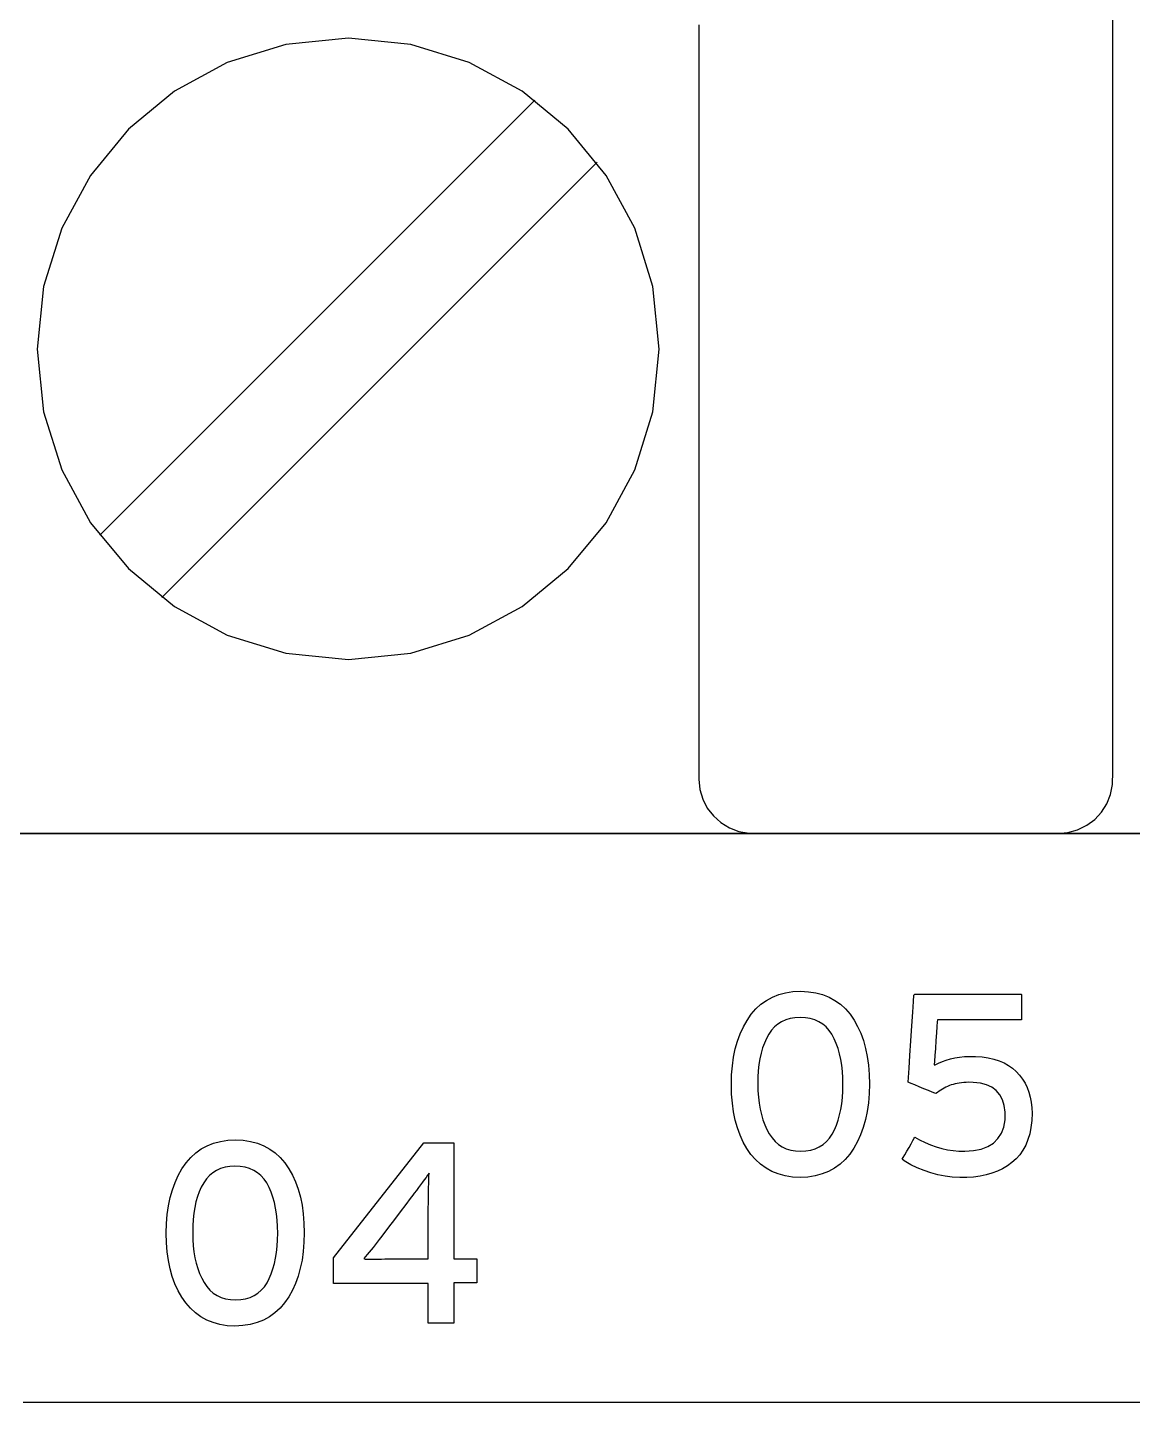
# Model space of a CAD drawing. Extents: x 1 to 47.7, y 0.2 to 35.
# Drawn here: x 27.598 to 28.193, y 8.915 to 9.655 of the extents above; entities that cross this region are included whole.
import ezdxf

# ---------------------------------------------------------------- set-up
doc = ezdxf.new("R2010")
doc.units = 0
doc.header["$MEASUREMENT"] = 0
for name, color, linetype in [('7_1__EMPTY_IO_BOARD_POSITI', 7, 'CONTINUOUS'), ('7_2___8__INDEPENDENT_INPUT', 7, 'CONTINUOUS'), ('7_3___8__OPTOISO_INDEPENDE', 7, 'CONTINUOUS'), ('7_4___24__OPTOISO_INDEPEND', 7, 'CONTINUOUS'), ('7_5___8__INDEPENDENT_INPUT', 7, 'CONTINUOUS'), ('7_6____8__INDEPENDENT_INPU', 7, 'CONTINUOUS'), ('7_7____8__OPTOISO_INDEPEND', 7, 'CONTINUOUS'), ('7_8____8__OPTOISO_INDEPEND', 7, 'CONTINUOUS'), ('8_0_____DWG', 7, 'CONTINUOUS')]:
    doc.layers.add(name, color=color, linetype=linetype)

msp = doc.modelspace()

# ---------------------------------------------------------------- linework, layer by layer
at = {"layer": '7_1__EMPTY_IO_BOARD_POSITI'}
msp.add_lwpolyline([(29.21744, 9.2212), (28.81054, 9.2212), (28.61067, 9.2212), (28.41482, 9.2212), (28.22423, 9.2212), (28.0401, 9.2212), (27.95084, 9.2212), (27.86367, 9.2212), (27.77872, 9.2212), (27.69615, 9.2212), (27.61612, 9.2212), (27.53878, 9.2212)], dxfattribs=at)
at = {"layer": '7_2___8__INDEPENDENT_INPUT'}
for points in [[(27.95966, 9.65651), (27.95966, 9.62678), (27.95966, 9.575), (27.95966, 9.5092), (27.95966, 9.43739), (27.95966, 9.36757), (27.95966, 9.30778), (27.95966, 9.26603), (27.95966, 9.25033), (27.9602, 9.24477), (27.96176, 9.23956), (27.96423, 9.23481), (27.96752, 9.2306), (27.97151, 9.22704), (27.97612, 9.22423), (27.98125, 9.22226), (27.98678, 9.22122), (27.99129, 9.22109), (28.00309, 9.22109), (28.02364, 9.22109), (28.04976, 9.22109), (28.07827, 9.22109), (28.10598, 9.22109), (28.12971, 9.22109), (28.14629, 9.22109), (28.15252, 9.22109), (28.15822, 9.22162), (28.16356, 9.22313), (28.16843, 9.22554), (28.17275, 9.22874), (28.1764, 9.23263), (28.17929, 9.23712), (28.18131, 9.24212), (28.18237, 9.24751), (28.18251, 9.25442), (28.18251, 9.28415), (28.18251, 9.33593), (28.18251, 9.40173), (28.18251, 9.47354), (28.18251, 9.54335), (28.18251, 9.60315), (28.18251, 9.6449), (28.18251, 9.6606)], [(27.63721, 9.38165), (27.87147, 9.61592)], [(27.67063, 9.34823), (27.90489, 9.5825)], [(27.54553, 9.22109), (27.65666, 9.22109), (27.77314, 9.22109), (27.89452, 9.22109), (28.02036, 9.22109), (28.1502, 9.22109), (28.28361, 9.22109), (28.42013, 9.22109), (28.55933, 9.22109), (28.70075, 9.22109), (28.9885, 9.22109), (29.2798, 9.22109)]]:
    msp.add_lwpolyline(points, dxfattribs=at)
msp.add_lwpolyline([(27.60362, 9.48189), (27.60702, 9.4482), (27.61678, 9.41684), (27.63221, 9.38846), (27.65265, 9.36373), (27.67743, 9.34334), (27.70587, 9.32794), (27.7373, 9.31821), (27.77105, 9.31481), (27.80475, 9.31821), (27.83614, 9.32794), (27.86455, 9.34334), (27.88931, 9.36373), (27.90974, 9.38846), (27.92516, 9.41684), (27.93491, 9.4482), (27.93831, 9.48189), (27.93491, 9.51559), (27.92516, 9.54701), (27.90974, 9.57545), (27.88931, 9.60024), (27.86455, 9.6207), (27.83614, 9.63616), (27.80475, 9.64593), (27.77105, 9.64934), (27.7373, 9.64593), (27.70587, 9.63616), (27.67743, 9.6207), (27.65265, 9.60024), (27.63221, 9.57545), (27.61678, 9.54701), (27.60702, 9.51559)], close=True, dxfattribs=at)
at = {"layer": '7_3___8__OPTOISO_INDEPENDE'}
for points in [[(27.95966, 9.65651), (27.95966, 9.62678), (27.95966, 9.575), (27.95966, 9.5092), (27.95966, 9.43739), (27.95966, 9.36757), (27.95966, 9.30778), (27.95966, 9.26603), (27.95966, 9.25033), (27.9602, 9.24477), (27.96176, 9.23956), (27.96423, 9.23481), (27.96752, 9.2306), (27.97151, 9.22704), (27.97612, 9.22423), (27.98125, 9.22226), (27.98678, 9.22122), (27.99129, 9.22109), (28.00309, 9.22109), (28.02364, 9.22109), (28.04976, 9.22109), (28.07827, 9.22109), (28.10598, 9.22109), (28.12971, 9.22109), (28.14629, 9.22109), (28.15252, 9.22109), (28.15822, 9.22162), (28.16356, 9.22313), (28.16843, 9.22554), (28.17275, 9.22874), (28.1764, 9.23263), (28.17929, 9.23712), (28.18131, 9.24212), (28.18237, 9.24751), (28.18251, 9.25442), (28.18251, 9.28415), (28.18251, 9.33593), (28.18251, 9.40173), (28.18251, 9.47354), (28.18251, 9.54335), (28.18251, 9.60315), (28.18251, 9.6449), (28.18251, 9.6606)], [(27.63721, 9.38165), (27.87147, 9.61592)], [(27.67063, 9.34823), (27.90489, 9.5825)], [(27.54553, 9.22109), (27.65666, 9.22109), (27.77314, 9.22109), (27.89452, 9.22109), (28.02036, 9.22109), (28.1502, 9.22109), (28.28361, 9.22109), (28.42013, 9.22109), (28.55933, 9.22109), (28.70075, 9.22109), (28.9885, 9.22109), (29.2798, 9.22109)]]:
    msp.add_lwpolyline(points, dxfattribs=at)
msp.add_lwpolyline([(27.60362, 9.48189), (27.60702, 9.4482), (27.61678, 9.41684), (27.63221, 9.38846), (27.65265, 9.36373), (27.67743, 9.34334), (27.70587, 9.32794), (27.7373, 9.31821), (27.77105, 9.31481), (27.80475, 9.31821), (27.83614, 9.32794), (27.86455, 9.34334), (27.88931, 9.36373), (27.90974, 9.38846), (27.92516, 9.41684), (27.93491, 9.4482), (27.93831, 9.48189), (27.93491, 9.51559), (27.92516, 9.54701), (27.90974, 9.57545), (27.88931, 9.60024), (27.86455, 9.6207), (27.83614, 9.63616), (27.80475, 9.64593), (27.77105, 9.64934), (27.7373, 9.64593), (27.70587, 9.63616), (27.67743, 9.6207), (27.65265, 9.60024), (27.63221, 9.57545), (27.61678, 9.54701), (27.60702, 9.51559)], close=True, dxfattribs=at)
at = {"layer": '7_4___24__OPTOISO_INDEPEND'}
for points in [[(27.95966, 9.65651), (27.95966, 9.62678), (27.95966, 9.575), (27.95966, 9.5092), (27.95966, 9.43739), (27.95966, 9.36757), (27.95966, 9.30778), (27.95966, 9.26603), (27.95966, 9.25033), (27.9602, 9.24477), (27.96176, 9.23956), (27.96423, 9.23481), (27.96752, 9.2306), (27.97151, 9.22704), (27.97612, 9.22423), (27.98125, 9.22226), (27.98678, 9.22122), (27.99129, 9.22109), (28.00309, 9.22109), (28.02364, 9.22109), (28.04976, 9.22109), (28.07827, 9.22109), (28.10598, 9.22109), (28.12971, 9.22109), (28.14629, 9.22109), (28.15252, 9.22109), (28.15822, 9.22162), (28.16356, 9.22313), (28.16843, 9.22554), (28.17275, 9.22874), (28.1764, 9.23263), (28.17929, 9.23712), (28.18131, 9.24212), (28.18237, 9.24751), (28.18251, 9.25442), (28.18251, 9.28415), (28.18251, 9.33593), (28.18251, 9.40173), (28.18251, 9.47354), (28.18251, 9.54335), (28.18251, 9.60315), (28.18251, 9.6449), (28.18251, 9.6606)], [(27.63721, 9.38165), (27.87147, 9.61592)], [(27.67063, 9.34823), (27.90489, 9.5825)], [(27.54553, 9.22109), (27.65666, 9.22109), (27.77314, 9.22109), (27.89452, 9.22109), (28.02036, 9.22109), (28.1502, 9.22109), (28.28361, 9.22109), (28.42013, 9.22109), (28.55933, 9.22109), (28.70075, 9.22109), (28.9885, 9.22109), (29.2798, 9.22109)]]:
    msp.add_lwpolyline(points, dxfattribs=at)
msp.add_lwpolyline([(27.60362, 9.48189), (27.60702, 9.4482), (27.61678, 9.41684), (27.63221, 9.38846), (27.65265, 9.36373), (27.67743, 9.34334), (27.70587, 9.32794), (27.7373, 9.31821), (27.77105, 9.31481), (27.80475, 9.31821), (27.83614, 9.32794), (27.86455, 9.34334), (27.88931, 9.36373), (27.90974, 9.38846), (27.92516, 9.41684), (27.93491, 9.4482), (27.93831, 9.48189), (27.93491, 9.51559), (27.92516, 9.54701), (27.90974, 9.57545), (27.88931, 9.60024), (27.86455, 9.6207), (27.83614, 9.63616), (27.80475, 9.64593), (27.77105, 9.64934), (27.7373, 9.64593), (27.70587, 9.63616), (27.67743, 9.6207), (27.65265, 9.60024), (27.63221, 9.57545), (27.61678, 9.54701), (27.60702, 9.51559)], close=True, dxfattribs=at)
at = {"layer": '7_5___8__INDEPENDENT_INPUT'}
for points in [[(27.95966, 9.65651), (27.95966, 9.62678), (27.95966, 9.575), (27.95966, 9.5092), (27.95966, 9.43739), (27.95966, 9.36757), (27.95966, 9.30778), (27.95966, 9.26603), (27.95966, 9.25033), (27.9602, 9.24477), (27.96176, 9.23956), (27.96423, 9.23481), (27.96752, 9.2306), (27.97151, 9.22704), (27.97612, 9.22423), (27.98125, 9.22226), (27.98678, 9.22122), (27.99129, 9.22109), (28.00309, 9.22109), (28.02364, 9.22109), (28.04976, 9.22109), (28.07827, 9.22109), (28.10598, 9.22109), (28.12971, 9.22109), (28.14629, 9.22109), (28.15252, 9.22109), (28.15822, 9.22162), (28.16356, 9.22313), (28.16843, 9.22554), (28.17275, 9.22874), (28.1764, 9.23263), (28.17929, 9.23712), (28.18131, 9.24212), (28.18237, 9.24751), (28.18251, 9.25442), (28.18251, 9.28415), (28.18251, 9.33593), (28.18251, 9.40173), (28.18251, 9.47354), (28.18251, 9.54335), (28.18251, 9.60315), (28.18251, 9.6449), (28.18251, 9.6606)], [(27.63721, 9.38165), (27.87147, 9.61592)], [(27.67063, 9.34823), (27.90489, 9.5825)], [(27.54553, 9.22109), (27.65666, 9.22109), (27.77314, 9.22109), (27.89452, 9.22109), (28.02036, 9.22109), (28.1502, 9.22109), (28.28361, 9.22109), (28.42013, 9.22109), (28.55933, 9.22109), (28.70075, 9.22109), (28.9885, 9.22109), (29.2798, 9.22109)]]:
    msp.add_lwpolyline(points, dxfattribs=at)
msp.add_lwpolyline([(27.60362, 9.48189), (27.60702, 9.4482), (27.61678, 9.41684), (27.63221, 9.38846), (27.65265, 9.36373), (27.67743, 9.34334), (27.70587, 9.32794), (27.7373, 9.31821), (27.77105, 9.31481), (27.80475, 9.31821), (27.83614, 9.32794), (27.86455, 9.34334), (27.88931, 9.36373), (27.90974, 9.38846), (27.92516, 9.41684), (27.93491, 9.4482), (27.93831, 9.48189), (27.93491, 9.51559), (27.92516, 9.54701), (27.90974, 9.57545), (27.88931, 9.60024), (27.86455, 9.6207), (27.83614, 9.63616), (27.80475, 9.64593), (27.77105, 9.64934), (27.7373, 9.64593), (27.70587, 9.63616), (27.67743, 9.6207), (27.65265, 9.60024), (27.63221, 9.57545), (27.61678, 9.54701), (27.60702, 9.51559)], close=True, dxfattribs=at)
at = {"layer": '7_6____8__INDEPENDENT_INPU'}
for points in [[(27.95966, 9.65651), (27.95966, 9.62678), (27.95966, 9.575), (27.95966, 9.5092), (27.95966, 9.43739), (27.95966, 9.36757), (27.95966, 9.30778), (27.95966, 9.26603), (27.95966, 9.25033), (27.9602, 9.24477), (27.96176, 9.23956), (27.96423, 9.23481), (27.96752, 9.2306), (27.97151, 9.22704), (27.97612, 9.22423), (27.98125, 9.22226), (27.98678, 9.22122), (27.99129, 9.22109), (28.00309, 9.22109), (28.02364, 9.22109), (28.04976, 9.22109), (28.07827, 9.22109), (28.10598, 9.22109), (28.12971, 9.22109), (28.14629, 9.22109), (28.15252, 9.22109), (28.15822, 9.22162), (28.16356, 9.22313), (28.16843, 9.22554), (28.17275, 9.22874), (28.1764, 9.23263), (28.17929, 9.23712), (28.18131, 9.24212), (28.18237, 9.24751), (28.18251, 9.25442), (28.18251, 9.28415), (28.18251, 9.33593), (28.18251, 9.40173), (28.18251, 9.47354), (28.18251, 9.54335), (28.18251, 9.60315), (28.18251, 9.6449), (28.18251, 9.6606)], [(27.63721, 9.38165), (27.87147, 9.61592)], [(27.67063, 9.34823), (27.90489, 9.5825)], [(27.54553, 9.22109), (27.65666, 9.22109), (27.77314, 9.22109), (27.89452, 9.22109), (28.02036, 9.22109), (28.1502, 9.22109), (28.28361, 9.22109), (28.42013, 9.22109), (28.55933, 9.22109), (28.70075, 9.22109), (28.9885, 9.22109), (29.2798, 9.22109)]]:
    msp.add_lwpolyline(points, dxfattribs=at)
msp.add_lwpolyline([(27.60362, 9.48189), (27.60702, 9.4482), (27.61678, 9.41684), (27.63221, 9.38846), (27.65265, 9.36373), (27.67743, 9.34334), (27.70587, 9.32794), (27.7373, 9.31821), (27.77105, 9.31481), (27.80475, 9.31821), (27.83614, 9.32794), (27.86455, 9.34334), (27.88931, 9.36373), (27.90974, 9.38846), (27.92516, 9.41684), (27.93491, 9.4482), (27.93831, 9.48189), (27.93491, 9.51559), (27.92516, 9.54701), (27.90974, 9.57545), (27.88931, 9.60024), (27.86455, 9.6207), (27.83614, 9.63616), (27.80475, 9.64593), (27.77105, 9.64934), (27.7373, 9.64593), (27.70587, 9.63616), (27.67743, 9.6207), (27.65265, 9.60024), (27.63221, 9.57545), (27.61678, 9.54701), (27.60702, 9.51559)], close=True, dxfattribs=at)
at = {"layer": '7_7____8__OPTOISO_INDEPEND'}
for points in [[(27.95966, 9.65651), (27.95966, 9.62678), (27.95966, 9.575), (27.95966, 9.5092), (27.95966, 9.43739), (27.95966, 9.36757), (27.95966, 9.30778), (27.95966, 9.26603), (27.95966, 9.25033), (27.9602, 9.24477), (27.96176, 9.23956), (27.96423, 9.23481), (27.96752, 9.2306), (27.97151, 9.22704), (27.97612, 9.22423), (27.98125, 9.22226), (27.98678, 9.22122), (27.99129, 9.22109), (28.00309, 9.22109), (28.02364, 9.22109), (28.04976, 9.22109), (28.07827, 9.22109), (28.10598, 9.22109), (28.12971, 9.22109), (28.14629, 9.22109), (28.15252, 9.22109), (28.15822, 9.22162), (28.16356, 9.22313), (28.16843, 9.22554), (28.17275, 9.22874), (28.1764, 9.23263), (28.17929, 9.23712), (28.18131, 9.24212), (28.18237, 9.24751), (28.18251, 9.25442), (28.18251, 9.28415), (28.18251, 9.33593), (28.18251, 9.40173), (28.18251, 9.47354), (28.18251, 9.54335), (28.18251, 9.60315), (28.18251, 9.6449), (28.18251, 9.6606)], [(27.63721, 9.38165), (27.87147, 9.61592)], [(27.67063, 9.34823), (27.90489, 9.5825)], [(27.54553, 9.22109), (27.65666, 9.22109), (27.77314, 9.22109), (27.89452, 9.22109), (28.02036, 9.22109), (28.1502, 9.22109), (28.28361, 9.22109), (28.42013, 9.22109), (28.55933, 9.22109), (28.70075, 9.22109), (28.9885, 9.22109), (29.2798, 9.22109)]]:
    msp.add_lwpolyline(points, dxfattribs=at)
msp.add_lwpolyline([(27.60362, 9.48189), (27.60702, 9.4482), (27.61678, 9.41684), (27.63221, 9.38846), (27.65265, 9.36373), (27.67743, 9.34334), (27.70587, 9.32794), (27.7373, 9.31821), (27.77105, 9.31481), (27.80475, 9.31821), (27.83614, 9.32794), (27.86455, 9.34334), (27.88931, 9.36373), (27.90974, 9.38846), (27.92516, 9.41684), (27.93491, 9.4482), (27.93831, 9.48189), (27.93491, 9.51559), (27.92516, 9.54701), (27.90974, 9.57545), (27.88931, 9.60024), (27.86455, 9.6207), (27.83614, 9.63616), (27.80475, 9.64593), (27.77105, 9.64934), (27.7373, 9.64593), (27.70587, 9.63616), (27.67743, 9.6207), (27.65265, 9.60024), (27.63221, 9.57545), (27.61678, 9.54701), (27.60702, 9.51559)], close=True, dxfattribs=at)
at = {"layer": '7_8____8__OPTOISO_INDEPEND'}
for points in [[(27.95966, 9.65651), (27.95966, 9.62678), (27.95966, 9.575), (27.95966, 9.5092), (27.95966, 9.43739), (27.95966, 9.36757), (27.95966, 9.30778), (27.95966, 9.26603), (27.95966, 9.25033), (27.9602, 9.24477), (27.96176, 9.23956), (27.96423, 9.23481), (27.96752, 9.2306), (27.97151, 9.22704), (27.97612, 9.22423), (27.98125, 9.22226), (27.98678, 9.22122), (27.99129, 9.22109), (28.00309, 9.22109), (28.02364, 9.22109), (28.04976, 9.22109), (28.07827, 9.22109), (28.10598, 9.22109), (28.12971, 9.22109), (28.14629, 9.22109), (28.15252, 9.22109), (28.15822, 9.22162), (28.16356, 9.22313), (28.16843, 9.22554), (28.17275, 9.22874), (28.1764, 9.23263), (28.17929, 9.23712), (28.18131, 9.24212), (28.18237, 9.24751), (28.18251, 9.25442), (28.18251, 9.28415), (28.18251, 9.33593), (28.18251, 9.40173), (28.18251, 9.47354), (28.18251, 9.54335), (28.18251, 9.60315), (28.18251, 9.6449), (28.18251, 9.6606)], [(27.63721, 9.38165), (27.87147, 9.61592)], [(27.67063, 9.34823), (27.90489, 9.5825)], [(27.54553, 9.22109), (27.65666, 9.22109), (27.77314, 9.22109), (27.89452, 9.22109), (28.02036, 9.22109), (28.1502, 9.22109), (28.28361, 9.22109), (28.42013, 9.22109), (28.55933, 9.22109), (28.70075, 9.22109), (28.9885, 9.22109), (29.2798, 9.22109)]]:
    msp.add_lwpolyline(points, dxfattribs=at)
msp.add_lwpolyline([(27.60362, 9.48189), (27.60702, 9.4482), (27.61678, 9.41684), (27.63221, 9.38846), (27.65265, 9.36373), (27.67743, 9.34334), (27.70587, 9.32794), (27.7373, 9.31821), (27.77105, 9.31481), (27.80475, 9.31821), (27.83614, 9.32794), (27.86455, 9.34334), (27.88931, 9.36373), (27.90974, 9.38846), (27.92516, 9.41684), (27.93491, 9.4482), (27.93831, 9.48189), (27.93491, 9.51559), (27.92516, 9.54701), (27.90974, 9.57545), (27.88931, 9.60024), (27.86455, 9.6207), (27.83614, 9.63616), (27.80475, 9.64593), (27.77105, 9.64934), (27.7373, 9.64593), (27.70587, 9.63616), (27.67743, 9.6207), (27.65265, 9.60024), (27.63221, 9.57545), (27.61678, 9.54701), (27.60702, 9.51559)], close=True, dxfattribs=at)
at = {"layer": '8_0_____DWG'}
for points in [[(28.05145, 9.08623), (28.05132, 9.08108), (28.05093, 9.07617), (28.05027, 9.0715), (28.04936, 9.06707), (28.04819, 9.06288), (28.04676, 9.05892), (28.04507, 9.05521), (28.04312, 9.05173), (28.0409, 9.0485), (28.03843, 9.04562), (28.03571, 9.04311), (28.03274, 9.04098), (28.02952, 9.03922), (28.02606, 9.03783), (28.02235, 9.03681), (28.01839, 9.03617), (28.01419, 9.03591), (28.01003, 9.03617), (28.00611, 9.03681), (28.00243, 9.03781), (27.999, 9.03919), (27.99582, 9.04093), (27.99288, 9.04304), (27.99018, 9.04553), (27.98772, 9.04838), (27.98551, 9.05157), (27.98356, 9.05499), (27.98187, 9.05867), (27.98044, 9.06259), (27.97927, 9.06677), (27.97836, 9.07119), (27.97771, 9.07586), (27.97732, 9.08079), (27.97719, 9.08596), (27.97732, 9.09112), (27.97772, 9.09604), (27.97838, 9.10072), (27.9793, 9.10516), (27.98049, 9.10936), (27.98194, 9.11332), (27.98366, 9.11704), (27.98563, 9.12052), (27.98787, 9.12376), (27.99035, 9.12665), (27.99307, 9.12916), (27.99604, 9.13129), (27.99924, 9.13304), (28.00268, 9.1344), (28.00636, 9.13539), (28.01028, 9.13599), (28.01444, 9.13621), (28.01865, 9.13596), (28.0226, 9.13534), (28.0263, 9.13435), (28.02975, 9.133), (28.03295, 9.13127), (28.0359, 9.12917), (28.0386, 9.1267), (28.04104, 9.12387), (28.04323, 9.12068), (28.04515, 9.11724), (28.04682, 9.11356), (28.04824, 9.10962), (28.04939, 9.10544), (28.05029, 9.10101), (28.05093, 9.09633), (28.05132, 9.0914)], [(28.139, 9.07047), (28.13883, 9.06657), (28.13841, 9.06291), (28.13773, 9.05949), (28.13678, 9.05631), (28.13558, 9.05336), (28.13411, 9.05065), (28.13239, 9.04818), (28.1304, 9.04595), (28.12816, 9.04396), (28.12573, 9.04218), (28.12313, 9.04063), (28.12035, 9.0393), (28.11741, 9.03819), (28.1143, 9.0373), (28.11101, 9.03663), (28.10756, 9.03617), (28.10394, 9.03594), (28.10006, 9.03593), (28.09608, 9.03617), (28.09217, 9.03665), (28.08834, 9.03739), (28.08457, 9.03837), (28.08087, 9.0396), (28.07724, 9.04109), (28.07369, 9.04282), (28.0702, 9.0448), (28.06916, 9.04571), (28.0697, 9.04665), (28.07056, 9.04817), (28.07164, 9.05006), (28.0728, 9.0521), (28.07393, 9.05408), (28.0749, 9.0558), (28.0756, 9.05702), (28.0759, 9.05754), (28.0785, 9.05612), (28.08145, 9.0547), (28.08442, 9.05346), (28.0874, 9.05241), (28.09041, 9.05155), (28.09343, 9.05088), (28.09647, 9.0504), (28.09953, 9.05011), (28.10283, 9.05002), (28.10754, 9.05039), (28.11168, 9.05125), (28.11524, 9.05262), (28.11824, 9.05448), (28.12066, 9.05685), (28.1225, 9.05971), (28.12378, 9.06307), (28.12447, 9.06693), (28.12456, 9.07108), (28.12408, 9.07467), (28.12312, 9.07781), (28.12169, 9.08049), (28.11978, 9.08272), (28.11739, 9.08451), (28.11453, 9.08584), (28.11119, 9.08671), (28.10738, 9.08714), (28.1048, 9.08718), (28.10351, 9.08714), (28.10225, 9.08706), (28.10103, 9.08694), (28.09985, 9.08678), (28.0987, 9.08658), (28.0976, 9.08635), (28.09653, 9.08607), (28.09549, 9.08576), (28.09451, 9.08538), (28.09354, 9.08495), (28.0926, 9.08449), (28.09167, 9.084), (28.09076, 9.08348), (28.08987, 9.08292), (28.089, 9.08234), (28.08814, 9.08172), (28.08731, 9.08107), (28.08677, 9.08129), (28.08532, 9.08188), (28.08324, 9.08272), (28.08079, 9.08372), (28.07823, 9.08476), (28.07584, 9.08574), (28.07388, 9.08653), (28.07261, 9.08705), (28.07229, 9.08728), (28.07245, 9.08969), (28.07279, 9.09477), (28.07326, 9.10168), (28.07379, 9.10957), (28.07434, 9.1176), (28.07483, 9.12492), (28.07523, 9.13071), (28.07546, 9.1341), (28.07592, 9.13465), (28.07968, 9.13465), (28.08646, 9.13465), (28.09523, 9.13465), (28.10497, 9.13465), (28.11466, 9.13465), (28.12326, 9.13465), (28.12976, 9.13465), (28.13311, 9.13465), (28.13336, 9.13442), (28.13336, 9.13334), (28.13336, 9.1316), (28.13336, 9.12943), (28.13336, 9.12708), (28.13336, 9.1248), (28.13336, 9.12284), (28.13336, 9.12143), (28.13336, 9.12083), (28.13206, 9.12082), (28.12797, 9.12082), (28.12188, 9.12082), (28.11458, 9.12082), (28.10688, 9.12082), (28.09958, 9.12082), (28.09349, 9.12082), (28.08941, 9.12082), (28.08811, 9.12081), (28.08803, 9.11974), (28.08784, 9.11722), (28.08758, 9.11371), (28.08727, 9.10964), (28.08696, 9.10545), (28.08667, 9.10158), (28.08644, 9.09846), (28.08629, 9.09653), (28.08686, 9.09649), (28.08873, 9.0975), (28.09073, 9.09838), (28.09285, 9.09915), (28.09509, 9.09979), (28.09746, 9.10031), (28.09996, 9.1007), (28.10258, 9.10097), (28.10532, 9.10112), (28.10861, 9.10109), (28.1121, 9.10083), (28.11538, 9.10036), (28.11844, 9.09967), (28.12129, 9.09876), (28.12393, 9.09763), (28.12635, 9.09629), (28.12856, 9.09474), (28.13055, 9.09297), (28.13233, 9.091), (28.13389, 9.0889), (28.13524, 9.08667), (28.13639, 9.0843), (28.13733, 9.0818), (28.13806, 9.07917), (28.13858, 9.0764), (28.13889, 9.0735)], [(28.0372, 9.08596), (28.03713, 9.08958), (28.03691, 9.09304), (28.03655, 9.09635), (28.03604, 9.09951), (28.03539, 9.10252), (28.03458, 9.10538), (28.03364, 9.10808), (28.03254, 9.11063), (28.03128, 9.11301), (28.02982, 9.11511), (28.02817, 9.11694), (28.02632, 9.11849), (28.02428, 9.11977), (28.02205, 9.12077), (28.01962, 9.12149), (28.017, 9.12194), (28.01419, 9.12211), (28.01142, 9.12194), (28.00884, 9.1215), (28.00645, 9.12079), (28.00425, 9.1198), (28.00223, 9.11854), (28.00041, 9.11701), (27.99878, 9.1152), (27.99734, 9.11313), (27.99607, 9.1108), (27.99495, 9.1083), (27.99399, 9.10564), (27.99318, 9.10281), (27.99252, 9.09982), (27.99202, 9.09667), (27.99167, 9.09335), (27.99147, 9.08987), (27.99143, 9.08623), (27.9915, 9.08263), (27.99173, 9.07918), (27.99211, 9.0759), (27.99265, 9.07277), (27.99333, 9.06979), (27.99417, 9.06697), (27.99517, 9.06431), (27.99632, 9.0618), (27.99761, 9.05941), (27.99906, 9.05724), (28.0007, 9.05534), (28.00253, 9.05374), (28.00454, 9.05242), (28.00674, 9.05139), (28.00912, 9.05064), (28.01169, 9.05018), (28.01444, 9.05001), (28.01726, 9.05018), (28.01987, 9.05064), (28.02229, 9.05137), (28.02451, 9.05239), (28.02654, 9.05369), (28.02836, 9.05528), (28.03, 9.05714), (28.03143, 9.05929), (28.03266, 9.06165), (28.03373, 9.06413), (28.03465, 9.06677), (28.03543, 9.06957), (28.03607, 9.07253), (28.03657, 9.07564), (28.03692, 9.07892), (28.03713, 9.08236)], [(27.74727, 9.0062), (27.74714, 9.00105), (27.74675, 8.99614), (27.7461, 8.99148), (27.74519, 8.98704), (27.74402, 8.98285), (27.74259, 8.9789), (27.7409, 8.97518), (27.73895, 8.9717), (27.73673, 8.96847), (27.73426, 8.96559), (27.73154, 8.96308), (27.72857, 8.96095), (27.72535, 8.95919), (27.72189, 8.9578), (27.71818, 8.95679), (27.71422, 8.95615), (27.71002, 8.95588), (27.70585, 8.95614), (27.70194, 8.95678), (27.69826, 8.95779), (27.69483, 8.95916), (27.69165, 8.9609), (27.6887, 8.96302), (27.686, 8.9655), (27.68355, 8.96835), (27.68134, 8.97153), (27.67939, 8.97496), (27.6777, 8.97863), (27.67627, 8.98256), (27.6751, 8.98673), (27.67419, 8.99116), (27.67353, 8.99583), (27.67314, 9.00075), (27.67301, 9.00593), (27.67315, 9.01109), (27.67354, 9.01601), (27.6742, 9.02069), (27.67513, 9.02513), (27.67632, 9.02933), (27.67777, 9.03329), (27.67948, 9.03701), (27.68146, 9.04049), (27.6837, 9.04373), (27.68618, 9.04662), (27.6889, 9.04913), (27.69187, 9.05126), (27.69507, 9.053), (27.69851, 9.05437), (27.70219, 9.05535), (27.70611, 9.05596), (27.71027, 9.05618), (27.71448, 9.05593), (27.71843, 9.05531), (27.72213, 9.05432), (27.72558, 9.05296), (27.72878, 9.05124), (27.73173, 9.04914), (27.73442, 9.04667), (27.73687, 9.04383), (27.73906, 9.04065), (27.74098, 9.03721), (27.74265, 9.03352), (27.74406, 9.02959), (27.74522, 9.02541), (27.74612, 9.02098), (27.74676, 9.0163), (27.74715, 9.01137)], [(27.73303, 9.00593), (27.73296, 9.00954), (27.73274, 9.01301), (27.73238, 9.01632), (27.73187, 9.01948), (27.73121, 9.02249), (27.73041, 9.02535), (27.72946, 9.02805), (27.72837, 9.0306), (27.72711, 9.03298), (27.72565, 9.03508), (27.724, 9.03691), (27.72215, 9.03846), (27.72011, 9.03974), (27.71788, 9.04074), (27.71545, 9.04146), (27.71283, 9.04191), (27.71002, 9.04208), (27.70725, 9.04191), (27.70467, 9.04147), (27.70228, 9.04076), (27.70007, 9.03977), (27.69806, 9.03851), (27.69624, 9.03698), (27.69461, 9.03517), (27.69317, 9.0331), (27.6919, 9.03077), (27.69078, 9.02827), (27.68982, 9.02561), (27.68901, 9.02278), (27.68835, 9.01979), (27.68785, 9.01664), (27.6875, 9.01332), (27.6873, 9.00984), (27.68726, 9.0062), (27.68733, 9.0026), (27.68756, 8.99915), (27.68794, 8.99587), (27.68848, 8.99273), (27.68916, 8.98976), (27.69, 8.98694), (27.691, 8.98428), (27.69214, 8.98177), (27.69343, 8.97938), (27.69489, 8.97721), (27.69653, 8.97532), (27.69835, 8.97371), (27.70037, 8.97239), (27.70256, 8.97136), (27.70495, 8.97062), (27.70752, 8.97016), (27.71027, 8.96998), (27.71308, 8.97015), (27.7157, 8.97061), (27.71812, 8.97134), (27.72034, 8.97236), (27.72236, 8.97366), (27.72419, 8.97525), (27.72582, 8.97711), (27.72726, 8.97926), (27.72849, 8.98162), (27.72956, 8.9841), (27.73048, 8.98674), (27.73126, 8.98954), (27.7319, 8.99249), (27.73239, 8.99561), (27.73275, 8.99889), (27.73296, 9.00233)], [(27.81447, 9.03826), (27.81368, 9.03713), (27.81283, 9.03594), (27.81192, 9.03468), (27.81096, 9.03336), (27.80994, 9.03197), (27.80886, 9.03052), (27.80772, 9.029), (27.80653, 9.02742), (27.80576, 9.02641), (27.80435, 9.02454), (27.80197, 9.0214), (27.799, 9.01748), (27.79579, 9.01325), (27.79272, 9.00919), (27.79013, 9.00578), (27.78841, 9.00351), (27.78771, 9.00259), (27.78655, 9.00107), (27.78541, 8.99962), (27.78431, 8.99823), (27.78324, 8.9969), (27.7822, 8.99564), (27.78119, 8.99444), (27.78022, 8.99331), (27.77928, 8.99224), (27.78012, 8.99195), (27.78172, 8.99196), (27.78339, 8.99196), (27.78513, 8.99198), (27.78693, 8.99199), (27.78879, 8.99201), (27.79072, 8.99204), (27.79271, 8.99206), (27.79424, 8.99209), (27.79542, 8.99209), (27.79777, 8.99209), (27.80089, 8.99209), (27.80438, 8.99209), (27.80784, 8.99209), (27.81087, 8.99209), (27.81308, 8.99209), (27.81406, 8.99209), (27.81407, 8.99291), (27.81407, 8.99561), (27.81407, 8.99966), (27.81407, 9.00448), (27.81407, 9.0095), (27.81407, 9.01416), (27.81407, 9.01788), (27.81407, 9.0201), (27.81409, 9.02152), (27.81413, 9.02391), (27.81417, 9.02621), (27.81421, 9.02843), (27.81425, 9.03057), (27.8143, 9.03262), (27.81436, 9.03458), (27.81441, 9.03647)]]:
    msp.add_lwpolyline(points, close=True, dxfattribs=at)
for points in [[(27.82777, 8.97928), (27.82777, 8.95744), (27.81407, 8.95744), (27.81407, 8.9788), (27.7631, 8.9788), (27.7631, 8.99271), (27.81162, 9.05462), (27.82777, 9.05462), (27.82777, 8.99209), (27.84024, 8.99209), (27.84024, 8.97928), (27.82777, 8.97928)], [(28.19984, 8.91478), (28.13529, 8.91478), (28.07164, 8.91478), (28.00889, 8.91478), (27.94705, 8.91478), (27.88615, 8.91478), (27.82619, 8.91478), (27.76718, 8.91478), (27.70914, 8.91478), (27.65208, 8.91478), (27.596, 8.91478)]]:
    msp.add_lwpolyline(points, dxfattribs=at)

doc.saveas('drawing.dxf')
